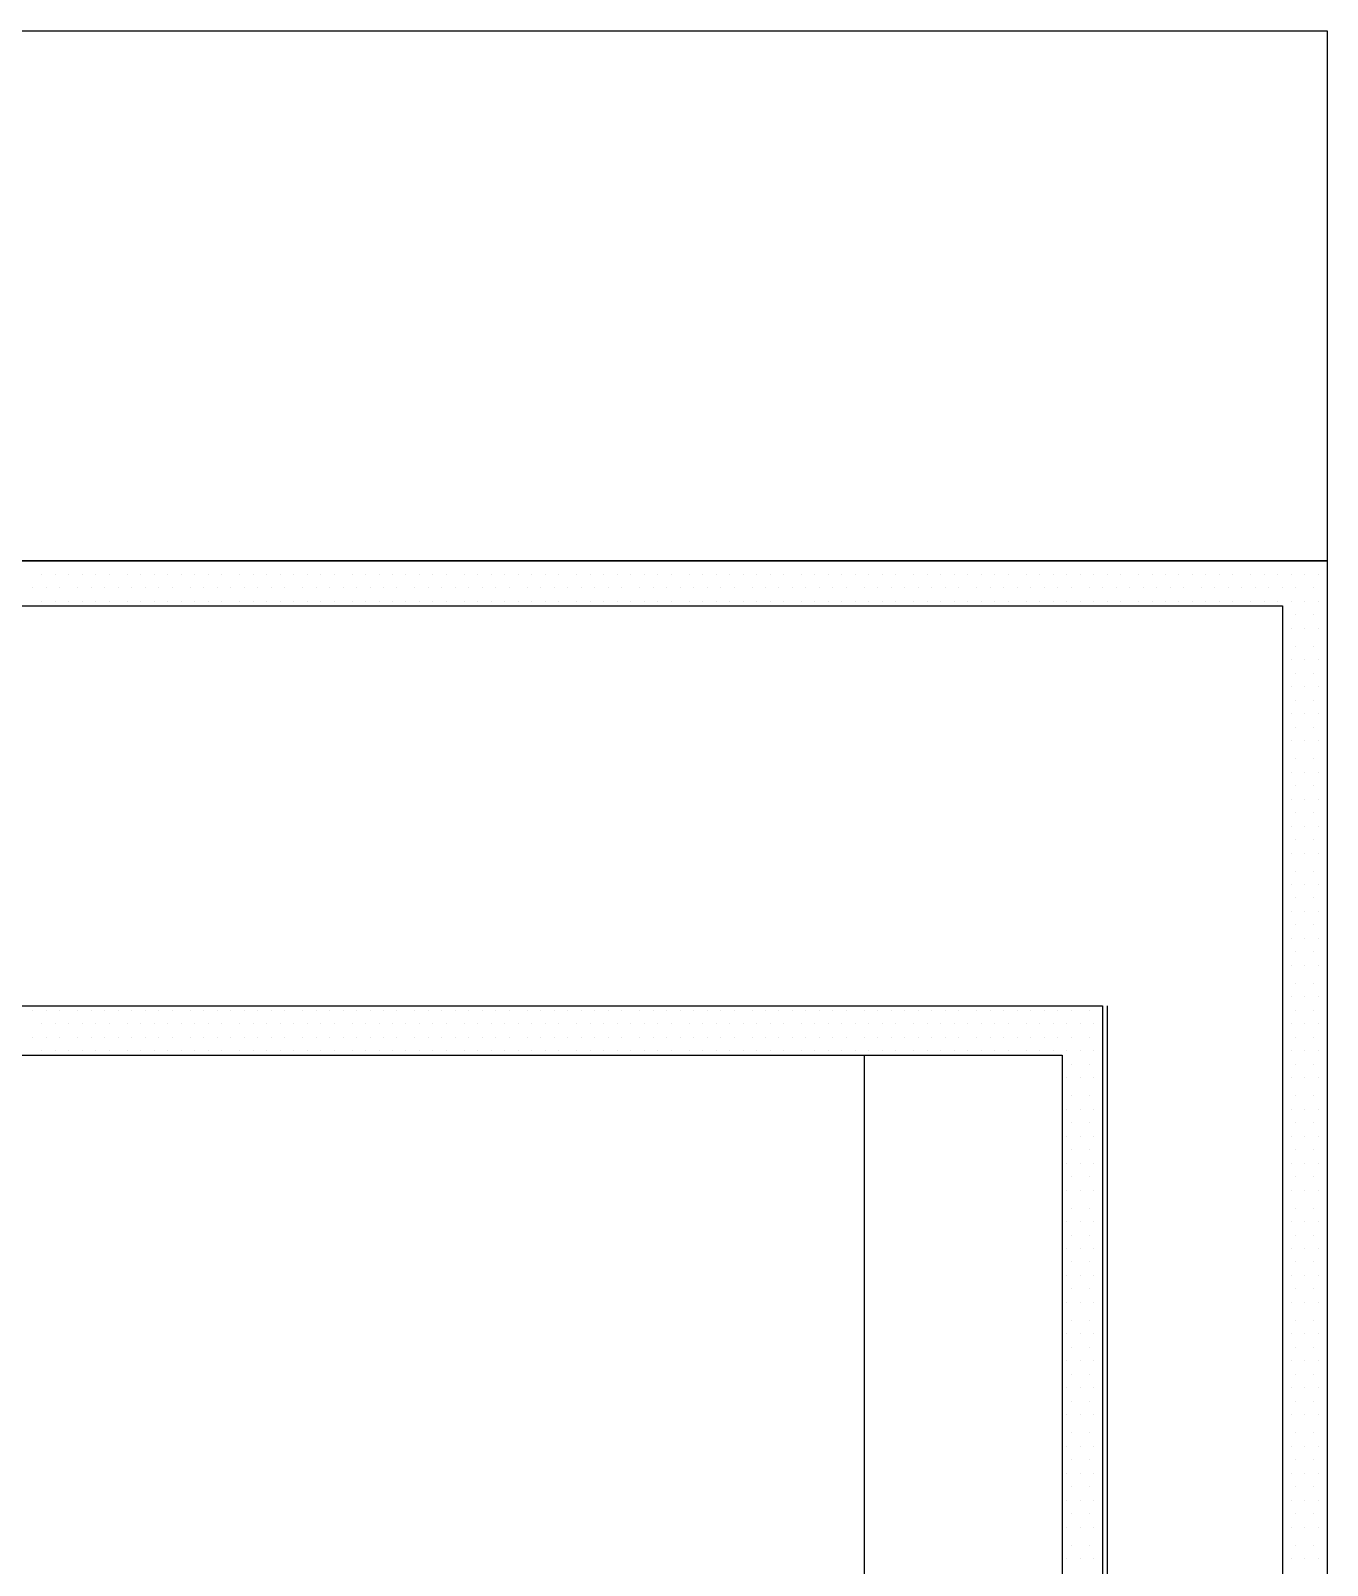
# Model space of a CAD drawing. Header units: metres. Extents: x 17 to 1264, y 17 to 859.
# Drawn here: x 236.23 to 277.77, y 711.58 to 760.75 of the extents above; entities that cross this region are included whole.
import ezdxf

# ---------------------------------------------------------------- set-up
doc = ezdxf.new("R2010")
doc.units = ezdxf.units.M
for name, color, linetype in [('LINES', 7, 'Continuous'), ('POLYLINES', 4, 'Continuous'), ('RECTS', 7, 'Continuous')]:
    doc.layers.add(name, color=color, linetype=linetype)

msp = doc.modelspace()

# ---------------------------------------------------------------- linework, layer by layer
at = {"layer": 'LINES'}
for p, q in [((236.586, 743.328), (236.586, 743.328)), ((237.018, 743.328), (237.018, 743.328)), ((237.45, 743.328), (237.45, 743.328)), ((237.882, 743.328), (237.882, 743.328)), ((238.314, 743.328), (238.314, 743.328)), ((238.746, 743.328), (238.746, 743.328)), ((239.322, 743.328), (239.322, 743.328)), ((239.754, 743.328), (239.754, 743.328)), ((240.186, 743.328), (240.186, 743.328)), ((240.618, 743.328), (240.618, 743.328)), ((241.05, 743.328), (241.05, 743.328)), ((241.482, 743.328), (241.482, 743.328)), ((241.914, 743.328), (241.914, 743.328)), ((242.346, 743.328), (242.346, 743.328)), ((242.922, 743.328), (242.922, 743.328)), ((243.354, 743.328), (243.354, 743.328)), ((243.786, 743.328), (243.786, 743.328)), ((244.218, 743.328), (244.218, 743.328)), ((244.65, 743.328), (244.65, 743.328)), ((245.082, 743.328), (245.082, 743.328)), ((245.514, 743.328), (245.514, 743.328)), ((245.946, 743.328), (245.946, 743.328)), ((246.522, 743.328), (246.522, 743.328)), ((246.954, 743.328), (246.954, 743.328)), ((247.386, 743.328), (247.386, 743.328)), ((247.818, 743.328), (247.818, 743.328)), ((248.25, 743.328), (248.25, 743.328)), ((248.682, 743.328), (248.682, 743.328)), ((249.114, 743.328), (249.114, 743.328)), ((249.546, 743.328), (249.546, 743.328)), ((250.122, 743.328), (250.122, 743.328)), ((250.554, 743.328), (250.554, 743.328)), ((250.986, 743.328), (250.986, 743.328)), ((251.418, 743.328), (251.418, 743.328)), ((251.85, 743.328), (251.85, 743.328)), ((252.282, 743.328), (252.282, 743.328)), ((252.714, 743.328), (252.714, 743.328)), ((253.146, 743.328), (253.146, 743.328)), ((253.722, 743.328), (253.722, 743.328)), ((254.154, 743.328), (254.154, 743.328)), ((254.586, 743.328), (254.586, 743.328)), ((255.018, 743.328), (255.018, 743.328)), ((255.45, 743.328), (255.45, 743.328)), ((255.882, 743.328), (255.882, 743.328)), ((256.314, 743.328), (256.314, 743.328)), ((256.746, 743.328), (256.746, 743.328)), ((257.322, 743.328), (257.322, 743.328)), ((257.754, 743.328), (257.754, 743.328)), ((258.186, 743.328), (258.186, 743.328)), ((258.618, 743.328), (258.618, 743.328)), ((259.05, 743.328), (259.05, 743.328)), ((259.482, 743.328), (259.482, 743.328)), ((259.914, 743.328), (259.914, 743.328)), ((260.346, 743.328), (260.346, 743.328)), ((260.922, 743.328), (260.922, 743.328)), ((261.354, 743.328), (261.354, 743.328)), ((261.786, 743.328), (261.786, 743.328)), ((262.218, 743.328), (262.218, 743.328)), ((262.65, 743.328), (262.65, 743.328)), ((263.082, 743.328), (263.082, 743.328)), ((263.514, 743.328), (263.514, 743.328)), ((263.946, 743.328), (263.946, 743.328)), ((264.522, 743.328), (264.522, 743.328)), ((264.954, 743.328), (264.954, 743.328)), ((265.386, 743.328), (265.386, 743.328)), ((265.818, 743.328), (265.818, 743.328)), ((266.25, 743.328), (266.25, 743.328)), ((266.682, 743.328), (266.682, 743.328)), ((267.114, 743.328), (267.114, 743.328)), ((267.546, 743.328), (267.546, 743.328)), ((268.122, 743.328), (268.122, 743.328)), ((268.554, 743.328), (268.554, 743.328)), ((268.986, 743.328), (268.986, 743.328)), ((269.418, 743.328), (269.418, 743.328)), ((269.85, 743.328), (269.85, 743.328)), ((270.282, 743.328), (270.282, 743.328)), ((270.714, 743.328), (270.714, 743.328)), ((271.146, 743.328), (271.146, 743.328)), ((271.722, 743.328), (271.722, 743.328)), ((272.154, 743.328), (272.154, 743.328)), ((272.586, 743.328), (272.586, 743.328)), ((273.018, 743.328), (273.018, 743.328)), ((273.45, 743.328), (273.45, 743.328)), ((273.882, 743.328), (273.882, 743.328)), ((274.314, 743.328), (274.314, 743.328)), ((274.746, 743.328), (274.746, 743.328)), ((275.322, 743.328), (275.322, 743.328)), ((275.754, 743.328), (275.754, 743.328)), ((276.186, 743.328), (276.186, 743.328)), ((276.618, 743.328), (276.618, 743.328)), ((277.05, 743.328), (277.05, 743.328)), ((277.482, 743.328), (277.482, 743.328)), ((236.298, 742.896), (236.298, 742.896)), ((236.73, 742.896), (236.73, 742.896)), ((237.162, 742.896), (237.162, 742.896)), ((237.738, 742.896), (237.738, 742.896)), ((238.17, 742.896), (238.17, 742.896)), ((238.602, 742.896), (238.602, 742.896)), ((239.034, 742.896), (239.034, 742.896)), ((239.466, 742.896), (239.466, 742.896)), ((239.898, 742.896), (239.898, 742.896)), ((240.33, 742.896), (240.33, 742.896)), ((240.762, 742.896), (240.762, 742.896)), ((241.338, 742.896), (241.338, 742.896)), ((241.77, 742.896), (241.77, 742.896)), ((242.202, 742.896), (242.202, 742.896)), ((242.634, 742.896), (242.634, 742.896)), ((243.066, 742.896), (243.066, 742.896)), ((243.498, 742.896), (243.498, 742.896)), ((243.93, 742.896), (243.93, 742.896)), ((244.362, 742.896), (244.362, 742.896)), ((244.938, 742.896), (244.938, 742.896)), ((245.37, 742.896), (245.37, 742.896)), ((245.802, 742.896), (245.802, 742.896)), ((246.234, 742.896), (246.234, 742.896)), ((246.666, 742.896), (246.666, 742.896)), ((247.098, 742.896), (247.098, 742.896)), ((247.53, 742.896), (247.53, 742.896)), ((247.962, 742.896), (247.962, 742.896)), ((248.538, 742.896), (248.538, 742.896)), ((248.97, 742.896), (248.97, 742.896)), ((249.402, 742.896), (249.402, 742.896)), ((249.834, 742.896), (249.834, 742.896)), ((250.266, 742.896), (250.266, 742.896)), ((250.698, 742.896), (250.698, 742.896)), ((251.13, 742.896), (251.13, 742.896)), ((251.562, 742.896), (251.562, 742.896)), ((252.138, 742.896), (252.138, 742.896)), ((252.57, 742.896), (252.57, 742.896)), ((253.002, 742.896), (253.002, 742.896)), ((253.434, 742.896), (253.434, 742.896)), ((253.866, 742.896), (253.866, 742.896)), ((254.298, 742.896), (254.298, 742.896)), ((254.73, 742.896), (254.73, 742.896)), ((255.162, 742.896), (255.162, 742.896)), ((255.738, 742.896), (255.738, 742.896)), ((256.17, 742.896), (256.17, 742.896)), ((256.602, 742.896), (256.602, 742.896)), ((257.034, 742.896), (257.034, 742.896)), ((257.466, 742.896), (257.466, 742.896)), ((257.898, 742.896), (257.898, 742.896)), ((258.33, 742.896), (258.33, 742.896)), ((258.762, 742.896), (258.762, 742.896)), ((259.338, 742.896), (259.338, 742.896)), ((259.77, 742.896), (259.77, 742.896)), ((260.202, 742.896), (260.202, 742.896)), ((260.634, 742.896), (260.634, 742.896)), ((261.066, 742.896), (261.066, 742.896)), ((261.498, 742.896), (261.498, 742.896)), ((261.93, 742.896), (261.93, 742.896)), ((262.362, 742.896), (262.362, 742.896)), ((262.938, 742.896), (262.938, 742.896)), ((263.37, 742.896), (263.37, 742.896)), ((263.802, 742.896), (263.802, 742.896)), ((264.234, 742.896), (264.234, 742.896)), ((264.666, 742.896), (264.666, 742.896)), ((265.098, 742.896), (265.098, 742.896)), ((265.53, 742.896), (265.53, 742.896)), ((265.962, 742.896), (265.962, 742.896)), ((266.538, 742.896), (266.538, 742.896)), ((266.97, 742.896), (266.97, 742.896)), ((267.402, 742.896), (267.402, 742.896)), ((267.834, 742.896), (267.834, 742.896)), ((268.266, 742.896), (268.266, 742.896)), ((268.698, 742.896), (268.698, 742.896)), ((269.13, 742.896), (269.13, 742.896)), ((269.562, 742.896), (269.562, 742.896)), ((270.138, 742.896), (270.138, 742.896)), ((270.57, 742.896), (270.57, 742.896)), ((271.002, 742.896), (271.002, 742.896)), ((271.434, 742.896), (271.434, 742.896)), ((271.866, 742.896), (271.866, 742.896)), ((272.298, 742.896), (272.298, 742.896)), ((272.73, 742.896), (272.73, 742.896)), ((273.162, 742.896), (273.162, 742.896)), ((273.738, 742.896), (273.738, 742.896)), ((274.17, 742.896), (274.17, 742.896)), ((274.602, 742.896), (274.602, 742.896)), ((275.034, 742.896), (275.034, 742.896)), ((275.466, 742.896), (275.466, 742.896)), ((275.898, 742.896), (275.898, 742.896)), ((276.33, 742.896), (276.33, 742.896)), ((276.762, 742.896), (276.762, 742.896)), ((277.338, 742.896), (277.338, 742.896)), ((236.586, 742.464), (236.586, 742.464)), ((237.018, 742.464), (237.018, 742.464)), ((237.45, 742.464), (237.45, 742.464)), ((237.882, 742.464), (237.882, 742.464)), ((238.314, 742.464), (238.314, 742.464)), ((238.746, 742.464), (238.746, 742.464)), ((239.322, 742.464), (239.322, 742.464)), ((239.754, 742.464), (239.754, 742.464)), ((240.186, 742.464), (240.186, 742.464)), ((240.618, 742.464), (240.618, 742.464)), ((241.05, 742.464), (241.05, 742.464)), ((241.482, 742.464), (241.482, 742.464)), ((241.914, 742.464), (241.914, 742.464)), ((242.346, 742.464), (242.346, 742.464)), ((242.922, 742.464), (242.922, 742.464)), ((243.354, 742.464), (243.354, 742.464)), ((243.786, 742.464), (243.786, 742.464)), ((244.218, 742.464), (244.218, 742.464)), ((244.65, 742.464), (244.65, 742.464)), ((245.082, 742.464), (245.082, 742.464)), ((245.514, 742.464), (245.514, 742.464)), ((245.946, 742.464), (245.946, 742.464)), ((246.522, 742.464), (246.522, 742.464)), ((246.954, 742.464), (246.954, 742.464)), ((247.386, 742.464), (247.386, 742.464)), ((247.818, 742.464), (247.818, 742.464)), ((248.25, 742.464), (248.25, 742.464)), ((248.682, 742.464), (248.682, 742.464)), ((249.114, 742.464), (249.114, 742.464)), ((249.546, 742.464), (249.546, 742.464)), ((250.122, 742.464), (250.122, 742.464)), ((250.554, 742.464), (250.554, 742.464)), ((250.986, 742.464), (250.986, 742.464)), ((251.418, 742.464), (251.418, 742.464)), ((251.85, 742.464), (251.85, 742.464)), ((252.282, 742.464), (252.282, 742.464)), ((252.714, 742.464), (252.714, 742.464)), ((253.146, 742.464), (253.146, 742.464)), ((253.722, 742.464), (253.722, 742.464)), ((254.154, 742.464), (254.154, 742.464)), ((254.586, 742.464), (254.586, 742.464)), ((255.018, 742.464), (255.018, 742.464)), ((255.45, 742.464), (255.45, 742.464)), ((255.882, 742.464), (255.882, 742.464)), ((256.314, 742.464), (256.314, 742.464)), ((256.746, 742.464), (256.746, 742.464)), ((257.322, 742.464), (257.322, 742.464)), ((257.754, 742.464), (257.754, 742.464)), ((258.186, 742.464), (258.186, 742.464)), ((258.618, 742.464), (258.618, 742.464)), ((259.05, 742.464), (259.05, 742.464)), ((259.482, 742.464), (259.482, 742.464)), ((259.914, 742.464), (259.914, 742.464)), ((260.346, 742.464), (260.346, 742.464)), ((260.922, 742.464), (260.922, 742.464)), ((261.354, 742.464), (261.354, 742.464)), ((261.786, 742.464), (261.786, 742.464)), ((262.218, 742.464), (262.218, 742.464)), ((262.65, 742.464), (262.65, 742.464)), ((263.082, 742.464), (263.082, 742.464)), ((263.514, 742.464), (263.514, 742.464)), ((263.946, 742.464), (263.946, 742.464)), ((264.522, 742.464), (264.522, 742.464)), ((264.954, 742.464), (264.954, 742.464)), ((265.386, 742.464), (265.386, 742.464)), ((265.818, 742.464), (265.818, 742.464)), ((266.25, 742.464), (266.25, 742.464)), ((266.682, 742.464), (266.682, 742.464)), ((267.114, 742.464), (267.114, 742.464)), ((267.546, 742.464), (267.546, 742.464)), ((268.122, 742.464), (268.122, 742.464)), ((268.554, 742.464), (268.554, 742.464)), ((268.986, 742.464), (268.986, 742.464)), ((269.418, 742.464), (269.418, 742.464)), ((269.85, 742.464), (269.85, 742.464)), ((270.282, 742.464), (270.282, 742.464)), ((270.714, 742.464), (270.714, 742.464)), ((271.146, 742.464), (271.146, 742.464)), ((271.722, 742.464), (271.722, 742.464)), ((272.154, 742.464), (272.154, 742.464)), ((272.586, 742.464), (272.586, 742.464)), ((273.018, 742.464), (273.018, 742.464)), ((273.45, 742.464), (273.45, 742.464)), ((273.882, 742.464), (273.882, 742.464)), ((274.314, 742.464), (274.314, 742.464)), ((274.746, 742.464), (274.746, 742.464)), ((275.322, 742.464), (275.322, 742.464)), ((275.754, 742.464), (275.754, 742.464)), ((276.186, 742.464), (276.186, 742.464)), ((276.618, 742.464), (276.618, 742.464)), ((277.05, 742.464), (277.05, 742.464)), ((277.482, 742.464), (277.482, 742.464)), ((276.33, 742.032), (276.33, 742.032)), ((276.618, 741.6), (276.618, 741.6)), ((276.762, 742.032), (276.762, 742.032)), ((277.05, 741.6), (277.05, 741.6)), ((277.338, 742.032), (277.338, 742.032)), ((277.482, 741.6), (277.482, 741.6)), ((276.33, 741.024), (276.33, 741.024)), ((276.618, 740.592), (276.618, 740.592)), ((276.762, 741.024), (276.762, 741.024)), ((277.05, 740.592), (277.05, 740.592)), ((277.338, 741.024), (277.338, 741.024)), ((277.482, 740.592), (277.482, 740.592)), ((276.33, 740.16), (276.33, 740.16)), ((276.762, 740.16), (276.762, 740.16)), ((277.338, 740.16), (277.338, 740.16)), ((276.618, 739.728), (276.618, 739.728)), ((277.05, 739.728), (277.05, 739.728)), ((277.482, 739.728), (277.482, 739.728)), ((276.33, 739.296), (276.33, 739.296)), ((276.762, 739.296), (276.762, 739.296)), ((277.338, 739.296), (277.338, 739.296)), ((276.618, 738.864), (276.618, 738.864)), ((277.05, 738.864), (277.05, 738.864)), ((277.482, 738.864), (277.482, 738.864)), ((276.33, 738.432), (276.33, 738.432)), ((276.762, 738.432), (276.762, 738.432)), ((277.338, 738.432), (277.338, 738.432)), ((276.618, 738), (276.618, 738)), ((277.05, 738), (277.05, 738)), ((277.482, 738), (277.482, 738)), ((276.33, 737.424), (276.33, 737.424)), ((276.762, 737.424), (276.762, 737.424)), ((277.338, 737.424), (277.338, 737.424)), ((276.618, 736.992), (276.618, 736.992)), ((277.05, 736.992), (277.05, 736.992)), ((277.482, 736.992), (277.482, 736.992)), ((276.33, 736.56), (276.33, 736.56)), ((276.762, 736.56), (276.762, 736.56)), ((277.338, 736.56), (277.338, 736.56)), ((276.33, 735.696), (276.33, 735.696)), ((276.618, 736.128), (276.618, 736.128)), ((276.762, 735.696), (276.762, 735.696)), ((277.05, 736.128), (277.05, 736.128)), ((277.338, 735.696), (277.338, 735.696)), ((277.482, 736.128), (277.482, 736.128)), ((276.618, 735.264), (276.618, 735.264)), ((277.05, 735.264), (277.05, 735.264)), ((277.482, 735.264), (277.482, 735.264)), ((276.33, 734.832), (276.33, 734.832)), ((276.762, 734.832), (276.762, 734.832)), ((277.338, 734.832), (277.338, 734.832)), ((276.618, 734.4), (276.618, 734.4)), ((277.05, 734.4), (277.05, 734.4)), ((277.482, 734.4), (277.482, 734.4)), ((276.33, 733.824), (276.33, 733.824)), ((276.762, 733.824), (276.762, 733.824)), ((277.338, 733.824), (277.338, 733.824)), ((276.618, 733.392), (276.618, 733.392)), ((277.05, 733.392), (277.05, 733.392)), ((277.482, 733.392), (277.482, 733.392)), ((276.33, 732.96), (276.33, 732.96)), ((276.762, 732.96), (276.762, 732.96)), ((277.338, 732.96), (277.338, 732.96)), ((276.618, 732.528), (276.618, 732.528)), ((277.05, 732.528), (277.05, 732.528)), ((277.482, 732.528), (277.482, 732.528)), ((276.33, 732.096), (276.33, 732.096)), ((276.762, 732.096), (276.762, 732.096)), ((277.338, 732.096), (277.338, 732.096)), ((276.618, 731.664), (276.618, 731.664)), ((277.05, 731.664), (277.05, 731.664)), ((277.482, 731.664), (277.482, 731.664)), ((276.33, 731.232), (276.33, 731.232)), ((276.618, 730.8), (276.618, 730.8)), ((276.762, 731.232), (276.762, 731.232)), ((277.05, 730.8), (277.05, 730.8)), ((277.338, 731.232), (277.338, 731.232)), ((277.482, 730.8), (277.482, 730.8)), ((276.33, 730.224), (276.33, 730.224)), ((276.618, 729.792), (276.618, 729.792)), ((276.762, 730.224), (276.762, 730.224)), ((277.05, 729.792), (277.05, 729.792)), ((277.338, 730.224), (277.338, 730.224)), ((277.482, 729.792), (277.482, 729.792)), ((236.298, 729.36), (236.298, 729.36)), ((236.73, 729.36), (236.73, 729.36)), ((237.162, 729.36), (237.162, 729.36)), ((237.738, 729.36), (237.738, 729.36)), ((238.17, 729.36), (238.17, 729.36)), ((238.602, 729.36), (238.602, 729.36)), ((239.034, 729.36), (239.034, 729.36)), ((239.466, 729.36), (239.466, 729.36)), ((239.898, 729.36), (239.898, 729.36)), ((240.33, 729.36), (240.33, 729.36)), ((240.762, 729.36), (240.762, 729.36)), ((241.338, 729.36), (241.338, 729.36)), ((241.77, 729.36), (241.77, 729.36)), ((242.202, 729.36), (242.202, 729.36)), ((242.634, 729.36), (242.634, 729.36)), ((243.066, 729.36), (243.066, 729.36)), ((243.498, 729.36), (243.498, 729.36)), ((243.93, 729.36), (243.93, 729.36)), ((244.362, 729.36), (244.362, 729.36)), ((244.938, 729.36), (244.938, 729.36)), ((245.37, 729.36), (245.37, 729.36)), ((245.802, 729.36), (245.802, 729.36)), ((246.234, 729.36), (246.234, 729.36)), ((246.666, 729.36), (246.666, 729.36)), ((247.098, 729.36), (247.098, 729.36)), ((247.53, 729.36), (247.53, 729.36)), ((247.962, 729.36), (247.962, 729.36)), ((248.538, 729.36), (248.538, 729.36)), ((248.97, 729.36), (248.97, 729.36)), ((249.402, 729.36), (249.402, 729.36)), ((249.834, 729.36), (249.834, 729.36)), ((250.266, 729.36), (250.266, 729.36)), ((250.698, 729.36), (250.698, 729.36)), ((251.13, 729.36), (251.13, 729.36)), ((251.562, 729.36), (251.562, 729.36)), ((252.138, 729.36), (252.138, 729.36)), ((252.57, 729.36), (252.57, 729.36)), ((253.002, 729.36), (253.002, 729.36)), ((253.434, 729.36), (253.434, 729.36)), ((253.866, 729.36), (253.866, 729.36)), ((254.298, 729.36), (254.298, 729.36)), ((254.73, 729.36), (254.73, 729.36)), ((255.162, 729.36), (255.162, 729.36)), ((255.738, 729.36), (255.738, 729.36)), ((256.17, 729.36), (256.17, 729.36)), ((256.602, 729.36), (256.602, 729.36)), ((257.034, 729.36), (257.034, 729.36)), ((257.466, 729.36), (257.466, 729.36)), ((257.898, 729.36), (257.898, 729.36)), ((258.33, 729.36), (258.33, 729.36)), ((258.762, 729.36), (258.762, 729.36)), ((259.338, 729.36), (259.338, 729.36)), ((259.77, 729.36), (259.77, 729.36)), ((260.202, 729.36), (260.202, 729.36)), ((260.634, 729.36), (260.634, 729.36)), ((261.066, 729.36), (261.066, 729.36)), ((261.498, 729.36), (261.498, 729.36)), ((261.93, 729.36), (261.93, 729.36)), ((262.362, 729.36), (262.362, 729.36)), ((262.938, 729.36), (262.938, 729.36)), ((263.37, 729.36), (263.37, 729.36)), ((263.802, 729.36), (263.802, 729.36)), ((264.234, 729.36), (264.234, 729.36)), ((264.666, 729.36), (264.666, 729.36)), ((265.098, 729.36), (265.098, 729.36)), ((265.53, 729.36), (265.53, 729.36)), ((265.962, 729.36), (265.962, 729.36)), ((266.538, 729.36), (266.538, 729.36)), ((266.97, 729.36), (266.97, 729.36)), ((267.402, 729.36), (267.402, 729.36)), ((267.834, 729.36), (267.834, 729.36)), ((268.266, 729.36), (268.266, 729.36)), ((268.698, 729.36), (268.698, 729.36)), ((269.13, 729.36), (269.13, 729.36)), ((269.562, 729.36), (269.562, 729.36)), ((270.138, 729.36), (270.138, 729.36)), ((270.57, 729.36), (270.57, 729.36)), ((276.33, 729.36), (276.33, 729.36)), ((276.762, 729.36), (276.762, 729.36)), ((277.338, 729.36), (277.338, 729.36)), ((236.586, 728.928), (236.586, 728.928)), ((237.018, 728.928), (237.018, 728.928)), ((237.45, 728.928), (237.45, 728.928)), ((237.882, 728.928), (237.882, 728.928)), ((238.314, 728.928), (238.314, 728.928)), ((238.746, 728.928), (238.746, 728.928)), ((239.322, 728.928), (239.322, 728.928)), ((239.754, 728.928), (239.754, 728.928)), ((240.186, 728.928), (240.186, 728.928)), ((240.618, 728.928), (240.618, 728.928)), ((241.05, 728.928), (241.05, 728.928)), ((241.482, 728.928), (241.482, 728.928)), ((241.914, 728.928), (241.914, 728.928)), ((242.346, 728.928), (242.346, 728.928)), ((242.922, 728.928), (242.922, 728.928)), ((243.354, 728.928), (243.354, 728.928)), ((243.786, 728.928), (243.786, 728.928)), ((244.218, 728.928), (244.218, 728.928)), ((244.65, 728.928), (244.65, 728.928)), ((245.082, 728.928), (245.082, 728.928)), ((245.514, 728.928), (245.514, 728.928)), ((245.946, 728.928), (245.946, 728.928)), ((246.522, 728.928), (246.522, 728.928)), ((246.954, 728.928), (246.954, 728.928)), ((247.386, 728.928), (247.386, 728.928)), ((247.818, 728.928), (247.818, 728.928)), ((248.25, 728.928), (248.25, 728.928)), ((248.682, 728.928), (248.682, 728.928)), ((249.114, 728.928), (249.114, 728.928)), ((249.546, 728.928), (249.546, 728.928)), ((250.122, 728.928), (250.122, 728.928)), ((250.554, 728.928), (250.554, 728.928)), ((250.986, 728.928), (250.986, 728.928)), ((251.418, 728.928), (251.418, 728.928)), ((251.85, 728.928), (251.85, 728.928)), ((252.282, 728.928), (252.282, 728.928)), ((252.714, 728.928), (252.714, 728.928)), ((253.146, 728.928), (253.146, 728.928)), ((253.722, 728.928), (253.722, 728.928)), ((254.154, 728.928), (254.154, 728.928)), ((254.586, 728.928), (254.586, 728.928)), ((255.018, 728.928), (255.018, 728.928)), ((255.45, 728.928), (255.45, 728.928)), ((255.882, 728.928), (255.882, 728.928)), ((256.314, 728.928), (256.314, 728.928)), ((256.746, 728.928), (256.746, 728.928)), ((257.322, 728.928), (257.322, 728.928)), ((257.754, 728.928), (257.754, 728.928)), ((258.186, 728.928), (258.186, 728.928)), ((258.618, 728.928), (258.618, 728.928)), ((259.05, 728.928), (259.05, 728.928)), ((259.482, 728.928), (259.482, 728.928)), ((259.914, 728.928), (259.914, 728.928)), ((260.346, 728.928), (260.346, 728.928)), ((260.922, 728.928), (260.922, 728.928)), ((261.354, 728.928), (261.354, 728.928)), ((261.786, 728.928), (261.786, 728.928)), ((262.218, 728.928), (262.218, 728.928)), ((262.65, 728.928), (262.65, 728.928)), ((263.082, 728.928), (263.082, 728.928)), ((263.514, 728.928), (263.514, 728.928)), ((263.946, 728.928), (263.946, 728.928)), ((264.522, 728.928), (264.522, 728.928)), ((264.954, 728.928), (264.954, 728.928)), ((265.386, 728.928), (265.386, 728.928)), ((265.818, 728.928), (265.818, 728.928)), ((266.25, 728.928), (266.25, 728.928)), ((266.682, 728.928), (266.682, 728.928)), ((267.114, 728.928), (267.114, 728.928)), ((267.546, 728.928), (267.546, 728.928)), ((268.122, 728.928), (268.122, 728.928)), ((268.554, 728.928), (268.554, 728.928)), ((268.986, 728.928), (268.986, 728.928)), ((269.418, 728.928), (269.418, 728.928)), ((269.85, 728.928), (269.85, 728.928)), ((270.282, 728.928), (270.282, 728.928)), ((276.618, 728.928), (276.618, 728.928)), ((277.05, 728.928), (277.05, 728.928)), ((277.482, 728.928), (277.482, 728.928)), ((236.298, 728.496), (236.298, 728.496)), ((236.73, 728.496), (236.73, 728.496)), ((237.162, 728.496), (237.162, 728.496)), ((237.738, 728.496), (237.738, 728.496)), ((238.17, 728.496), (238.17, 728.496)), ((238.602, 728.496), (238.602, 728.496)), ((239.034, 728.496), (239.034, 728.496)), ((239.466, 728.496), (239.466, 728.496)), ((239.898, 728.496), (239.898, 728.496)), ((240.33, 728.496), (240.33, 728.496)), ((240.762, 728.496), (240.762, 728.496)), ((241.338, 728.496), (241.338, 728.496)), ((241.77, 728.496), (241.77, 728.496)), ((242.202, 728.496), (242.202, 728.496)), ((242.634, 728.496), (242.634, 728.496)), ((243.066, 728.496), (243.066, 728.496)), ((243.498, 728.496), (243.498, 728.496)), ((243.93, 728.496), (243.93, 728.496)), ((244.362, 728.496), (244.362, 728.496)), ((244.938, 728.496), (244.938, 728.496)), ((245.37, 728.496), (245.37, 728.496)), ((245.802, 728.496), (245.802, 728.496)), ((246.234, 728.496), (246.234, 728.496)), ((246.666, 728.496), (246.666, 728.496)), ((247.098, 728.496), (247.098, 728.496)), ((247.53, 728.496), (247.53, 728.496)), ((247.962, 728.496), (247.962, 728.496)), ((248.538, 728.496), (248.538, 728.496)), ((248.97, 728.496), (248.97, 728.496)), ((249.402, 728.496), (249.402, 728.496)), ((249.834, 728.496), (249.834, 728.496)), ((250.266, 728.496), (250.266, 728.496)), ((250.698, 728.496), (250.698, 728.496)), ((251.13, 728.496), (251.13, 728.496)), ((251.562, 728.496), (251.562, 728.496)), ((252.138, 728.496), (252.138, 728.496)), ((252.57, 728.496), (252.57, 728.496)), ((253.002, 728.496), (253.002, 728.496)), ((253.434, 728.496), (253.434, 728.496)), ((253.866, 728.496), (253.866, 728.496)), ((254.298, 728.496), (254.298, 728.496)), ((254.73, 728.496), (254.73, 728.496)), ((255.162, 728.496), (255.162, 728.496)), ((255.738, 728.496), (255.738, 728.496)), ((256.17, 728.496), (256.17, 728.496)), ((256.602, 728.496), (256.602, 728.496)), ((257.034, 728.496), (257.034, 728.496)), ((257.466, 728.496), (257.466, 728.496)), ((257.898, 728.496), (257.898, 728.496)), ((258.33, 728.496), (258.33, 728.496)), ((258.762, 728.496), (258.762, 728.496)), ((259.338, 728.496), (259.338, 728.496)), ((259.77, 728.496), (259.77, 728.496)), ((260.202, 728.496), (260.202, 728.496)), ((260.634, 728.496), (260.634, 728.496)), ((261.066, 728.496), (261.066, 728.496)), ((261.498, 728.496), (261.498, 728.496)), ((261.93, 728.496), (261.93, 728.496)), ((262.362, 728.496), (262.362, 728.496)), ((262.938, 728.496), (262.938, 728.496)), ((263.37, 728.496), (263.37, 728.496)), ((263.802, 728.496), (263.802, 728.496)), ((264.234, 728.496), (264.234, 728.496)), ((264.666, 728.496), (264.666, 728.496)), ((265.098, 728.496), (265.098, 728.496)), ((265.53, 728.496), (265.53, 728.496)), ((265.962, 728.496), (265.962, 728.496)), ((266.538, 728.496), (266.538, 728.496)), ((266.97, 728.496), (266.97, 728.496)), ((267.402, 728.496), (267.402, 728.496)), ((267.834, 728.496), (267.834, 728.496)), ((268.266, 728.496), (268.266, 728.496)), ((268.698, 728.496), (268.698, 728.496)), ((269.13, 728.496), (269.13, 728.496)), ((269.562, 728.496), (269.562, 728.496)), ((270.138, 728.496), (270.138, 728.496)), ((270.57, 728.496), (270.57, 728.496)), ((276.33, 728.496), (276.33, 728.496)), ((276.762, 728.496), (276.762, 728.496)), ((277.338, 728.496), (277.338, 728.496)), ((116.202, 727.92), (262.794, 727.92)), ((236.586, 728.064), (236.586, 728.064)), ((237.018, 728.064), (237.018, 728.064)), ((237.45, 728.064), (237.45, 728.064)), ((237.882, 728.064), (237.882, 728.064)), ((238.314, 728.064), (238.314, 728.064)), ((238.746, 728.064), (238.746, 728.064)), ((239.322, 728.064), (239.322, 728.064)), ((239.754, 728.064), (239.754, 728.064)), ((240.186, 728.064), (240.186, 728.064)), ((240.618, 728.064), (240.618, 728.064)), ((241.05, 728.064), (241.05, 728.064)), ((241.482, 728.064), (241.482, 728.064)), ((241.914, 728.064), (241.914, 728.064)), ((242.346, 728.064), (242.346, 728.064)), ((242.922, 728.064), (242.922, 728.064)), ((243.354, 728.064), (243.354, 728.064)), ((243.786, 728.064), (243.786, 728.064)), ((244.218, 728.064), (244.218, 728.064)), ((244.65, 728.064), (244.65, 728.064)), ((245.082, 728.064), (245.082, 728.064)), ((245.514, 728.064), (245.514, 728.064)), ((245.946, 728.064), (245.946, 728.064)), ((246.522, 728.064), (246.522, 728.064)), ((246.954, 728.064), (246.954, 728.064)), ((247.386, 728.064), (247.386, 728.064)), ((247.818, 728.064), (247.818, 728.064)), ((248.25, 728.064), (248.25, 728.064)), ((248.682, 728.064), (248.682, 728.064)), ((249.114, 728.064), (249.114, 728.064)), ((249.546, 728.064), (249.546, 728.064)), ((250.122, 728.064), (250.122, 728.064)), ((250.554, 728.064), (250.554, 728.064)), ((250.986, 728.064), (250.986, 728.064)), ((251.418, 728.064), (251.418, 728.064)), ((251.85, 728.064), (251.85, 728.064)), ((252.282, 728.064), (252.282, 728.064)), ((252.714, 728.064), (252.714, 728.064)), ((253.146, 728.064), (253.146, 728.064)), ((253.722, 728.064), (253.722, 728.064)), ((254.154, 728.064), (254.154, 728.064)), ((254.586, 728.064), (254.586, 728.064)), ((255.018, 728.064), (255.018, 728.064)), ((255.45, 728.064), (255.45, 728.064)), ((255.882, 728.064), (255.882, 728.064)), ((256.314, 728.064), (256.314, 728.064)), ((256.746, 728.064), (256.746, 728.064)), ((257.322, 728.064), (257.322, 728.064)), ((257.754, 728.064), (257.754, 728.064)), ((258.186, 728.064), (258.186, 728.064)), ((258.618, 728.064), (258.618, 728.064)), ((259.05, 728.064), (259.05, 728.064)), ((259.482, 728.064), (259.482, 728.064)), ((259.914, 728.064), (259.914, 728.064)), ((260.346, 728.064), (260.346, 728.064)), ((260.922, 728.064), (260.922, 728.064)), ((261.354, 728.064), (261.354, 728.064)), ((261.786, 728.064), (261.786, 728.064)), ((262.218, 728.064), (262.218, 728.064)), ((262.65, 728.064), (262.65, 728.064)), ((262.938, 132.48), (262.938, 727.92)), ((263.082, 728.064), (263.082, 728.064)), ((263.514, 728.064), (263.514, 728.064)), ((263.946, 728.064), (263.946, 728.064)), ((264.522, 728.064), (264.522, 728.064)), ((264.954, 728.064), (264.954, 728.064)), ((265.386, 728.064), (265.386, 728.064)), ((265.818, 728.064), (265.818, 728.064)), ((266.25, 728.064), (266.25, 728.064)), ((266.682, 728.064), (266.682, 728.064)), ((267.114, 728.064), (267.114, 728.064)), ((267.546, 728.064), (267.546, 728.064)), ((268.122, 728.064), (268.122, 728.064)), ((268.554, 728.064), (268.554, 728.064)), ((268.986, 728.064), (268.986, 728.064)), ((269.418, 728.064), (269.418, 728.064)), ((269.85, 728.064), (269.85, 728.064)), ((270.282, 728.064), (270.282, 728.064)), ((276.618, 728.064), (276.618, 728.064)), ((277.05, 728.064), (277.05, 728.064)), ((277.482, 728.064), (277.482, 728.064)), ((269.562, 727.632), (269.562, 727.632)), ((270.138, 727.632), (270.138, 727.632)), ((270.57, 727.632), (270.57, 727.632)), ((276.33, 727.632), (276.33, 727.632)), ((276.762, 727.632), (276.762, 727.632)), ((277.338, 727.632), (277.338, 727.632)), ((269.418, 727.2), (269.418, 727.2)), ((269.85, 727.2), (269.85, 727.2)), ((270.282, 727.2), (270.282, 727.2)), ((276.618, 727.2), (276.618, 727.2)), ((277.05, 727.2), (277.05, 727.2)), ((277.482, 727.2), (277.482, 727.2)), ((269.562, 726.624), (269.562, 726.624)), ((270.138, 726.624), (270.138, 726.624)), ((270.57, 726.624), (270.57, 726.624)), ((276.33, 726.624), (276.33, 726.624)), ((276.762, 726.624), (276.762, 726.624)), ((277.338, 726.624), (277.338, 726.624)), ((269.418, 726.192), (269.418, 726.192)), ((269.85, 726.192), (269.85, 726.192)), ((270.282, 726.192), (270.282, 726.192)), ((276.618, 726.192), (276.618, 726.192)), ((277.05, 726.192), (277.05, 726.192)), ((277.482, 726.192), (277.482, 726.192)), ((269.562, 725.76), (269.562, 725.76)), ((270.138, 725.76), (270.138, 725.76)), ((270.57, 725.76), (270.57, 725.76)), ((276.33, 725.76), (276.33, 725.76)), ((276.762, 725.76), (276.762, 725.76)), ((277.338, 725.76), (277.338, 725.76)), ((269.418, 725.328), (269.418, 725.328)), ((269.562, 724.896), (269.562, 724.896)), ((269.85, 725.328), (269.85, 725.328)), ((270.138, 724.896), (270.138, 724.896)), ((270.282, 725.328), (270.282, 725.328)), ((270.57, 724.896), (270.57, 724.896)), ((276.33, 724.896), (276.33, 724.896)), ((276.618, 725.328), (276.618, 725.328)), ((276.762, 724.896), (276.762, 724.896)), ((277.05, 725.328), (277.05, 725.328)), ((277.338, 724.896), (277.338, 724.896)), ((277.482, 725.328), (277.482, 725.328)), ((269.418, 724.464), (269.418, 724.464)), ((269.85, 724.464), (269.85, 724.464)), ((270.282, 724.464), (270.282, 724.464)), ((276.618, 724.464), (276.618, 724.464)), ((277.05, 724.464), (277.05, 724.464)), ((277.482, 724.464), (277.482, 724.464)), ((269.562, 724.032), (269.562, 724.032)), ((270.138, 724.032), (270.138, 724.032)), ((270.57, 724.032), (270.57, 724.032)), ((276.33, 724.032), (276.33, 724.032)), ((276.762, 724.032), (276.762, 724.032)), ((277.338, 724.032), (277.338, 724.032)), ((269.418, 723.6), (269.418, 723.6)), ((269.85, 723.6), (269.85, 723.6)), ((270.282, 723.6), (270.282, 723.6)), ((276.618, 723.6), (276.618, 723.6)), ((277.05, 723.6), (277.05, 723.6)), ((277.482, 723.6), (277.482, 723.6)), ((269.562, 723.024), (269.562, 723.024)), ((270.138, 723.024), (270.138, 723.024)), ((270.57, 723.024), (270.57, 723.024)), ((276.33, 723.024), (276.33, 723.024)), ((276.762, 723.024), (276.762, 723.024)), ((277.338, 723.024), (277.338, 723.024)), ((269.418, 722.592), (269.418, 722.592)), ((269.85, 722.592), (269.85, 722.592)), ((270.282, 722.592), (270.282, 722.592)), ((276.618, 722.592), (276.618, 722.592)), ((277.05, 722.592), (277.05, 722.592)), ((277.482, 722.592), (277.482, 722.592)), ((269.562, 722.16), (269.562, 722.16)), ((270.138, 722.16), (270.138, 722.16)), ((270.57, 722.16), (270.57, 722.16)), ((276.33, 722.16), (276.33, 722.16)), ((276.762, 722.16), (276.762, 722.16)), ((277.338, 722.16), (277.338, 722.16)), ((269.418, 721.728), (269.418, 721.728)), ((269.85, 721.728), (269.85, 721.728)), ((270.282, 721.728), (270.282, 721.728)), ((276.618, 721.728), (276.618, 721.728)), ((277.05, 721.728), (277.05, 721.728)), ((277.482, 721.728), (277.482, 721.728)), ((269.562, 721.296), (269.562, 721.296)), ((270.138, 721.296), (270.138, 721.296)), ((270.57, 721.296), (270.57, 721.296)), ((276.33, 721.296), (276.33, 721.296)), ((276.762, 721.296), (276.762, 721.296)), ((277.338, 721.296), (277.338, 721.296)), ((269.418, 720.864), (269.418, 720.864)), ((269.562, 720.432), (269.562, 720.432)), ((269.85, 720.864), (269.85, 720.864)), ((270.138, 720.432), (270.138, 720.432)), ((270.282, 720.864), (270.282, 720.864)), ((270.57, 720.432), (270.57, 720.432)), ((276.33, 720.432), (276.33, 720.432)), ((276.618, 720.864), (276.618, 720.864)), ((276.762, 720.432), (276.762, 720.432)), ((277.05, 720.864), (277.05, 720.864)), ((277.338, 720.432), (277.338, 720.432)), ((277.482, 720.864), (277.482, 720.864)), ((269.418, 720), (269.418, 720)), ((269.85, 720), (269.85, 720)), ((270.282, 720), (270.282, 720)), ((276.618, 720), (276.618, 720)), ((277.05, 720), (277.05, 720)), ((277.482, 720), (277.482, 720)), ((269.418, 718.992), (269.418, 718.992)), ((269.562, 719.424), (269.562, 719.424)), ((269.85, 718.992), (269.85, 718.992)), ((270.138, 719.424), (270.138, 719.424)), ((270.282, 718.992), (270.282, 718.992)), ((270.57, 719.424), (270.57, 719.424)), ((276.33, 719.424), (276.33, 719.424)), ((276.618, 718.992), (276.618, 718.992)), ((276.762, 719.424), (276.762, 719.424)), ((277.05, 718.992), (277.05, 718.992)), ((277.338, 719.424), (277.338, 719.424)), ((277.482, 718.992), (277.482, 718.992)), ((269.562, 718.56), (269.562, 718.56)), ((270.138, 718.56), (270.138, 718.56)), ((270.57, 718.56), (270.57, 718.56)), ((276.33, 718.56), (276.33, 718.56)), ((276.762, 718.56), (276.762, 718.56)), ((277.338, 718.56), (277.338, 718.56)), ((269.418, 718.128), (269.418, 718.128)), ((269.85, 718.128), (269.85, 718.128)), ((270.282, 718.128), (270.282, 718.128)), ((276.618, 718.128), (276.618, 718.128)), ((277.05, 718.128), (277.05, 718.128)), ((277.482, 718.128), (277.482, 718.128)), ((269.562, 717.696), (269.562, 717.696)), ((270.138, 717.696), (270.138, 717.696)), ((270.57, 717.696), (270.57, 717.696)), ((276.33, 717.696), (276.33, 717.696)), ((276.762, 717.696), (276.762, 717.696)), ((277.338, 717.696), (277.338, 717.696)), ((269.418, 717.264), (269.418, 717.264)), ((269.85, 717.264), (269.85, 717.264)), ((270.282, 717.264), (270.282, 717.264)), ((276.618, 717.264), (276.618, 717.264)), ((277.05, 717.264), (277.05, 717.264)), ((277.482, 717.264), (277.482, 717.264)), ((269.562, 716.832), (269.562, 716.832)), ((270.138, 716.832), (270.138, 716.832)), ((270.57, 716.832), (270.57, 716.832)), ((276.33, 716.832), (276.33, 716.832)), ((276.762, 716.832), (276.762, 716.832)), ((277.338, 716.832), (277.338, 716.832)), ((269.418, 716.4), (269.418, 716.4)), ((269.85, 716.4), (269.85, 716.4)), ((270.282, 716.4), (270.282, 716.4)), ((276.618, 716.4), (276.618, 716.4)), ((277.05, 716.4), (277.05, 716.4)), ((277.482, 716.4), (277.482, 716.4)), ((269.562, 715.824), (269.562, 715.824)), ((270.138, 715.824), (270.138, 715.824)), ((270.57, 715.824), (270.57, 715.824)), ((276.33, 715.824), (276.33, 715.824)), ((276.762, 715.824), (276.762, 715.824)), ((277.338, 715.824), (277.338, 715.824)), ((269.418, 715.392), (269.418, 715.392)), ((269.85, 715.392), (269.85, 715.392)), ((270.282, 715.392), (270.282, 715.392)), ((276.618, 715.392), (276.618, 715.392)), ((277.05, 715.392), (277.05, 715.392)), ((277.482, 715.392), (277.482, 715.392)), ((269.418, 714.528), (269.418, 714.528)), ((269.562, 714.96), (269.562, 714.96)), ((269.85, 714.528), (269.85, 714.528)), ((270.138, 714.96), (270.138, 714.96)), ((270.282, 714.528), (270.282, 714.528)), ((270.57, 714.96), (270.57, 714.96)), ((276.33, 714.96), (276.33, 714.96)), ((276.618, 714.528), (276.618, 714.528)), ((276.762, 714.96), (276.762, 714.96)), ((277.05, 714.528), (277.05, 714.528)), ((277.338, 714.96), (277.338, 714.96)), ((277.482, 714.528), (277.482, 714.528)), ((269.562, 714.096), (269.562, 714.096)), ((270.138, 714.096), (270.138, 714.096)), ((270.57, 714.096), (270.57, 714.096)), ((276.33, 714.096), (276.33, 714.096)), ((276.762, 714.096), (276.762, 714.096)), ((277.338, 714.096), (277.338, 714.096)), ((269.418, 713.664), (269.418, 713.664)), ((269.85, 713.664), (269.85, 713.664)), ((270.282, 713.664), (270.282, 713.664)), ((276.618, 713.664), (276.618, 713.664)), ((277.05, 713.664), (277.05, 713.664)), ((277.482, 713.664), (277.482, 713.664)), ((269.562, 713.232), (269.562, 713.232)), ((270.138, 713.232), (270.138, 713.232)), ((270.57, 713.232), (270.57, 713.232)), ((276.33, 713.232), (276.33, 713.232)), ((276.762, 713.232), (276.762, 713.232)), ((277.338, 713.232), (277.338, 713.232)), ((269.418, 712.8), (269.418, 712.8)), ((269.85, 712.8), (269.85, 712.8)), ((270.282, 712.8), (270.282, 712.8)), ((276.618, 712.8), (276.618, 712.8)), ((277.05, 712.8), (277.05, 712.8)), ((277.482, 712.8), (277.482, 712.8)), ((269.562, 712.224), (269.562, 712.224)), ((270.138, 712.224), (270.138, 712.224)), ((270.57, 712.224), (270.57, 712.224)), ((276.33, 712.224), (276.33, 712.224)), ((276.762, 712.224), (276.762, 712.224)), ((277.338, 712.224), (277.338, 712.224)), ((269.418, 711.792), (269.418, 711.792)), ((269.85, 711.792), (269.85, 711.792)), ((270.282, 711.792), (270.282, 711.792)), ((276.618, 711.792), (276.618, 711.792)), ((277.05, 711.792), (277.05, 711.792)), ((277.482, 711.792), (277.482, 711.792))]:
    msp.add_line(p, q, dxfattribs=at)
at = {"layer": 'POLYLINES'}
msp.add_lwpolyline([(270.714, 729.504), (270.714, 585.936), (270.714, 132.48)], dxfattribs=at)
msp.add_lwpolyline([(270.714, 729.504), (270.714, 585.936), (270.714, 132.48)], dxfattribs=at)
at = {"layer": 'RECTS'}
for points in [[(107.562, 760.752), (277.77, 760.752), (277.77, 743.76), (107.562, 743.76)], [(107.562, 743.76), (277.77, 743.76), (277.77, 120.096), (107.562, 120.096)], [(109.002, 742.32), (276.33, 742.32), (276.33, 121.536), (109.002, 121.536)], [(114.762, 729.504), (270.57, 729.504), (270.57, 131.184), (114.762, 131.184)], [(116.202, 727.92), (269.274, 727.92), (269.274, 132.48), (116.202, 132.48)]]:
    msp.add_lwpolyline(points, dxfattribs=at)

doc.saveas('drawing.dxf')
